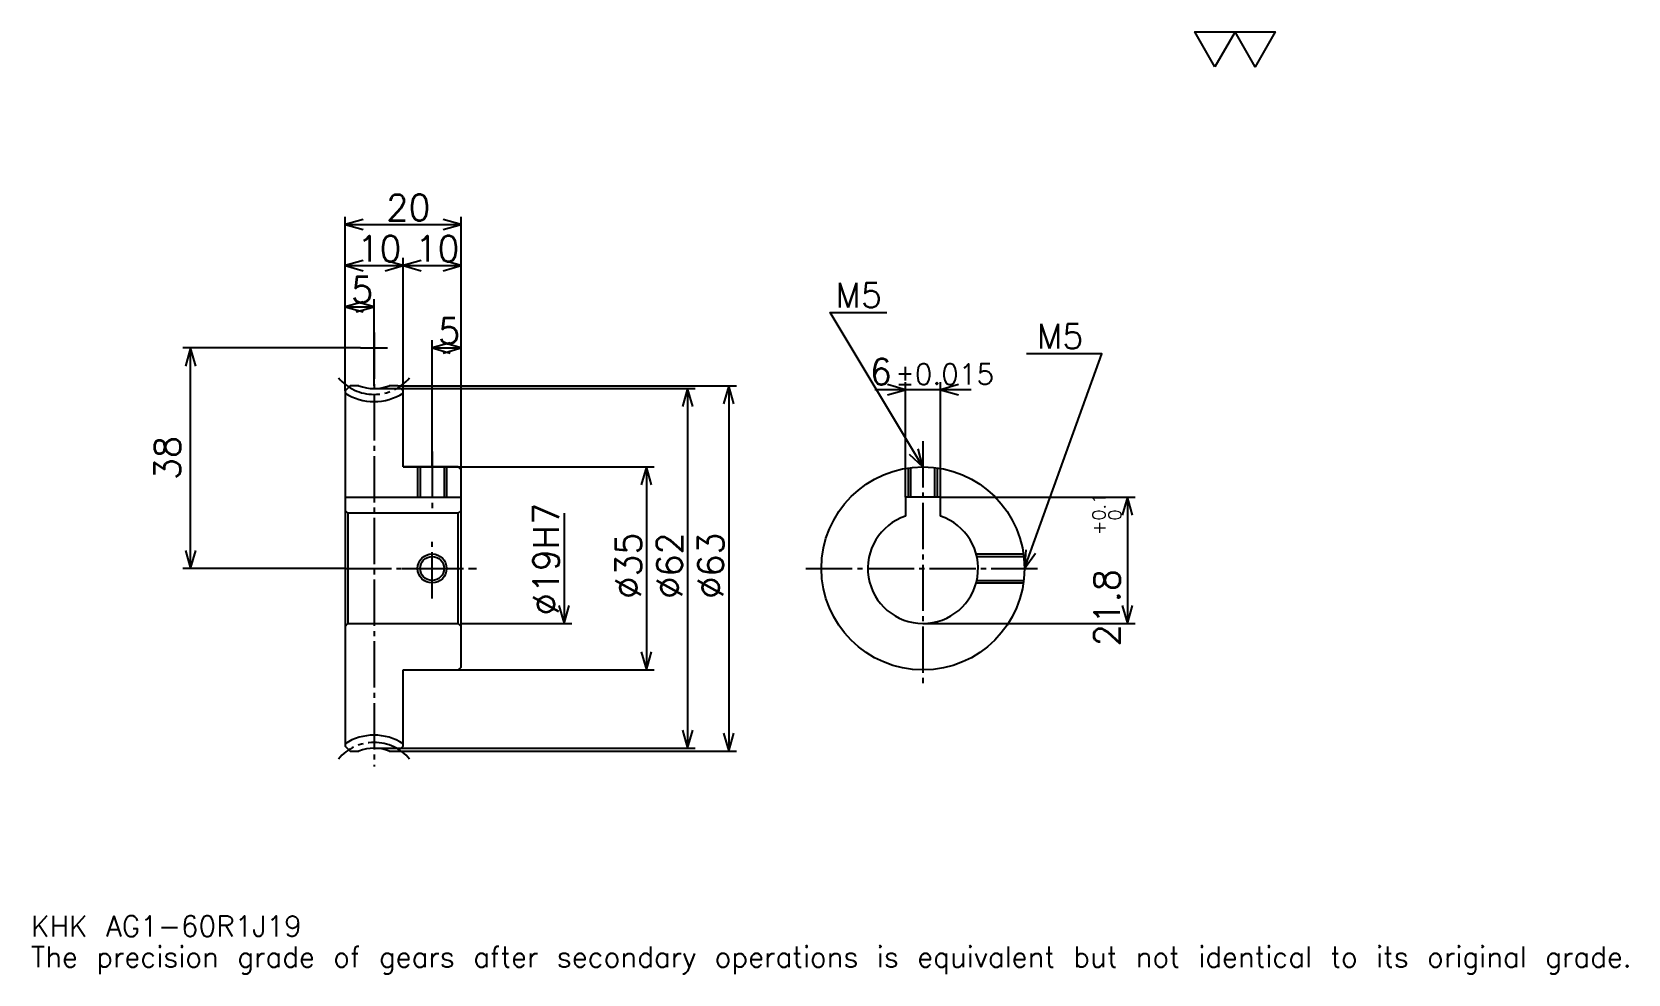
# Model space of a CAD drawing. Extents: x 9 to 284, y 3 to 166.
import ezdxf

# ---------------------------------------------------------------- set-up
doc = ezdxf.new("R2010")
doc.units = 0
doc.linetypes.add('DASHDOT', pattern=[10.645162, 7.983871, -0.887097, 0.887097, -0.887097])
doc.layers.get('0').update_dxf_attribs({"linetype": 'CONTINUOUS'})
doc.layers.add('DASHDOT', color=6, linetype='DASHDOT')
doc.styles.add('KANJI', font='TXT', dxfattribs={"bigfont": 'BIGFONT'})

msp = doc.modelspace()

# ---------------------------------------------------------------- linework, layer by layer
at = {"color": 5}
for p, q in [((62.983868, 104.685486), (62.983868, 133.806458)), ((62.983868, 132.4758), (82.983871, 132.4758)), ((82.983871, 104.685486), (82.983871, 133.806458)), ((72.983871, 104.685486), (72.983871, 126.709686)), ((62.983868, 125.379036), (72.983871, 125.379036)), ((72.983871, 125.379036), (82.983871, 125.379036)), ((62.983868, 118.282257), (67.983871, 118.282257)), ((67.983871, 104.685486), (67.983871, 119.612907)), ((65.645157, 111.185486), (35.040318, 111.185486)), ((36.370964, 73.185486), (36.370964, 111.185486)), ((77.983871, 104.685486), (77.983871, 112.516129)), ((77.983871, 111.185486), (82.983871, 111.185486)), ((62.983868, 103.798386), (62.983868, 104.685486)), ((72.096771, 104.685486), (82.983871, 104.685486)), ((72.983871, 103.798386), (72.983871, 104.685486)), ((77.983871, 90.685486), (77.983871, 104.685486)), ((77.983871, 90.685486), (77.983871, 104.685486)), ((82.983871, 104.685486), (130.443542, 104.685486)), ((82.983871, 90.185486), (82.983871, 104.685486)), ((129.1129, 104.685486), (129.1129, 41.685486)), ((159.580643, 85.485489), (159.580643, 105.322586)), ((165.580643, 85.485489), (165.580643, 105.322586)), ((67.983871, 104.185486), (82.983871, 104.185486)), ((82.983871, 104.185486), (123.346771, 104.185486)), ((122.016129, 104.185486), (122.016129, 42.185486)), ((170.903214, 103.991943), (154.258057, 103.991943)), ((72.983871, 90.685486), (82.983871, 90.685486)), ((82.983871, 90.685486), (116.25, 90.685486)), ((114.919357, 90.685486), (114.919357, 55.685486)), ((165.580643, 85.485489), (199.153229, 85.485489)), ((197.822586, 85.485489), (197.822586, 63.685486)), ((100.7258, 82.685486), (100.7258, 63.685486)), ((62.983868, 73.185486), (35.040321, 73.185486)), ((82.983871, 63.685486), (102.05645, 63.685486)), ((162.580643, 63.685486), (199.153229, 63.685486)), ((72.983871, 55.685486), (82.983871, 55.685486)), ((82.983871, 55.685486), (116.25, 55.685486)), ((67.983871, 42.185486), (82.983871, 42.185486)), ((72.096771, 41.685486), (82.983871, 41.685486)), ((82.983871, 42.185486), (123.346771, 42.185486)), ((82.983871, 41.685486), (130.443542, 41.685486))]:
    msp.add_line(p, q, dxfattribs=at)
at = {"color": 4}
for p, q in [((62.983868, 85.485489), (82.983871, 85.485489)), ((82.983871, 83.185486), (82.483871, 82.685486)), ((62.983868, 63.185486), (63.483868, 63.685486)), ((82.983871, 63.185486), (82.483871, 63.685486))]:
    msp.add_line(p, q, dxfattribs=at)
at = {"color": 7}
msp.add_lwpolyline([(212.903229, 159.677414), (209.443558, 165.674194), (223.282257, 165.674194), (219.822586, 159.677414), (216.3629, 165.674194), (212.903229, 159.677414)], dxfattribs=at)
at = {"color": 5}
for points in [[(66.088707, 133.3629), (62.983868, 132.4758), (66.088707, 131.588715)], [(79.879028, 131.588715), (82.983871, 132.4758), (79.879028, 133.3629)], [(66.088707, 126.266129), (62.983868, 125.379036), (66.088707, 124.491943)], [(69.879028, 124.491943), (72.983871, 125.379036), (69.879028, 126.266129)], [(76.088707, 126.266129), (72.983871, 125.379036), (76.088707, 124.491943)], [(79.879028, 124.491943), (82.983871, 125.379036), (79.879028, 126.266129)], [(66.088707, 119.169357), (62.983868, 118.282257), (66.088707, 117.395164)], [(64.879028, 117.395164), (67.983871, 118.282257), (64.879028, 119.169357)], [(162.580643, 90.685486), (146.6129, 117.298386), (156.370972, 117.298386)], [(37.25806, 108.080643), (36.370964, 111.185486), (35.483868, 108.080643)], [(81.088707, 112.072586), (77.983871, 111.185486), (81.088707, 110.298386)], [(79.879028, 110.298386), (82.983871, 111.185486), (79.879028, 112.072586)], [(180.080643, 73.185486), (193.3871, 110.201614), (180.435486, 110.201614)], [(130, 101.580643), (129.1129, 104.685486), (128.2258, 101.580643)], [(156.4758, 103.104843), (159.580643, 103.991943), (156.4758, 104.879036)], [(168.685471, 104.879036), (165.580643, 103.991943), (168.685471, 103.104843)], [(122.903221, 101.080643), (122.016129, 104.185486), (121.129028, 101.080643)], [(160.222534, 92.891457), (162.580643, 90.685486), (161.743896, 93.804276)], [(115.80645, 87.58065), (114.919357, 90.685486), (114.032257, 87.58065)], [(198.709686, 82.380646), (197.822586, 85.485489), (196.935486, 82.380646)], [(35.483868, 76.290321), (36.370964, 73.185486), (37.25806, 76.290321)], [(180.296158, 76.407364), (180.080643, 73.185486), (181.965759, 75.807182)], [(99.838707, 66.790321), (100.7258, 63.685486), (101.6129, 66.790321)], [(196.935486, 66.790329), (197.822586, 63.685486), (198.709686, 66.790329)], [(114.032257, 58.790325), (114.919357, 55.685486), (115.80645, 58.790325)], [(121.129028, 45.290325), (122.016129, 42.185486), (122.903221, 45.290325)], [(128.2258, 44.790325), (129.1129, 41.685486), (130, 44.790325)]]:
    msp.add_lwpolyline(points, dxfattribs=at)
at = {"color": 4}
for points in [[(65.385788, 104.685486), (63.870964, 104.685486), (62.983868, 103.798386), (62.983868, 63.185486)], [(72.983871, 90.685486), (72.983871, 103.798386), (72.096771, 104.685486), (70.581947, 104.685486)], [(72.983871, 55.685486), (82.483871, 55.685486), (82.983871, 56.185486), (82.983871, 90.185486), (82.483871, 90.685486), (72.983871, 90.685486)], [(75.483871, 90.685486), (75.483871, 85.485489)], [(75.918869, 90.685486), (75.918869, 85.485489)], [(80.048866, 90.685486), (80.048866, 85.485489)], [(80.483871, 90.685486), (80.483871, 85.485489)], [(160.080643, 85.485489), (160.080643, 90.505997)], [(160.51564, 85.485489), (160.51564, 90.563225)], [(164.645645, 85.485489), (164.645645, 90.563225)], [(165.080643, 85.485489), (165.080643, 90.505997)], [(165.580643, 82.199364), (165.580643, 85.485489), (159.580643, 85.485489), (159.580643, 82.199364)], [(62.983868, 83.185486), (63.483868, 82.685486), (63.483868, 63.685486), (82.483871, 63.685486), (82.483871, 82.685486), (63.483868, 82.685486)], [(171.745789, 75.685486), (179.901154, 75.685486)], [(171.853485, 75.250488), (179.958374, 75.250488)], [(171.745789, 70.685486), (179.901154, 70.685486)], [(171.853485, 71.120483), (179.958374, 71.120483)], [(62.983868, 63.185486), (62.983868, 42.572582), (63.870964, 41.685486), (65.385788, 41.685486)], [(70.581947, 41.685486), (72.096771, 41.685486), (72.983871, 42.572582), (72.983871, 55.685486)]]:
    msp.add_lwpolyline(points, dxfattribs=at)
for centre, radius in [((162.580643, 73.185486), 17.5), ((77.983871, 73.185486), 2.065)]:
    msp.add_circle(centre, radius, dxfattribs=at)
at = {"color": 7}
msp.add_circle((77.983871, 73.185486), 2.5, dxfattribs=at)
at = {"color": 4}
for centre, radius, start, end in [((67.983871, 111.185486), 7, 248.21321192, 291.78678997), ((67.983871, 111.185486), 9.25, 237.27955407, 302.72044593), ((162.580643, 73.185486), 9.5, 108.40848033, 71.59151967), ((67.983871, 35.185486), 9.25, 57.27955407, 122.72044593), ((67.983871, 35.185486), 7, 68.21321003, 111.78678808)]:
    msp.add_arc(centre, radius, start, end, dxfattribs=at)
at = {"layer": 'DASHDOT', "color": 7}
for p, q in [((67.983871, 113.846771), (67.983871, 39.024197)), ((65.645157, 111.185486), (70.322578, 111.185486)), ((162.580643, 95.120972), (162.580643, 53.024193)), ((62.983868, 73.185486), (85.645157, 73.185486)), ((142.419357, 73.185486), (182.741928, 73.185486))]:
    msp.add_line(p, q, dxfattribs=at)
for points in [[(77.983871, 93.346779), (77.983871, 82.824196)], [(77.983871, 68.024193), (77.983871, 78.346779)], [(72.822578, 73.185486), (83.145157, 73.185486)]]:
    msp.add_lwpolyline(points, dxfattribs=at)
for centre, start, end in [((67.983871, 111.185486), 219.99999247, 320.00000953), ((67.983871, 35.185486), 39.99999047, 140.00000753)]:
    msp.add_arc(centre, 8, start, end, dxfattribs=at)

# ---------------------------------------------------------------- texts
at = {"color": 7, "style": 'KANJI'}
for s, height, p in [('20', 4.435484, (70.1008, 133.185486)), ('10', 4.435484, (65.1008, 126.088715)), ('10', 4.435484, (75.1008, 126.088715)), ('5', 4.435484, (64.042336, 118.991943)), ('M5', 4.258065, (147.5, 118.185486)), ('5', 4.435484, (79.042336, 111.895164)), ('M5', 4.258065, (182.209671, 111.088715)), ('6', 4.435484, (153.424927, 104.879036)), ('%%p0.015', 3.548387, (157.815506, 104.879036)), ('KHK AG1-60R1J19', 3.548387, (8.870968, 9.758064)), ('The precision grade of gears after secondary operations is equivalent but not identical to its original grade.', 3.548387, (8.870968, 4.435484))]:
    msp.add_text(s, height=height, dxfattribs=at).set_placement(p)
for s, height, p in [('38', 4.435484, (34.596771, 88.415321)), ('0.1', 2.217742, (194.008072, 81.440735)), ('%%c19H7', 4.435484, (99.838707, 65.090729)), ('0', 2.217742, (196.758072, 81.440735)), ('+', 2.217742, (194.008072, 78.956863)), ('%%c35', 4.435484, (114.032257, 67.973793)), ('%%c62', 4.435484, (121.129028, 67.973793)), ('%%c63', 4.435484, (128.2258, 67.973793)), ('21.8', 4.435484, (196.491943, 59.758331))]:
    msp.add_text(s, height=height, rotation=90, dxfattribs=at).set_placement(p)

doc.saveas('drawing.dxf')
